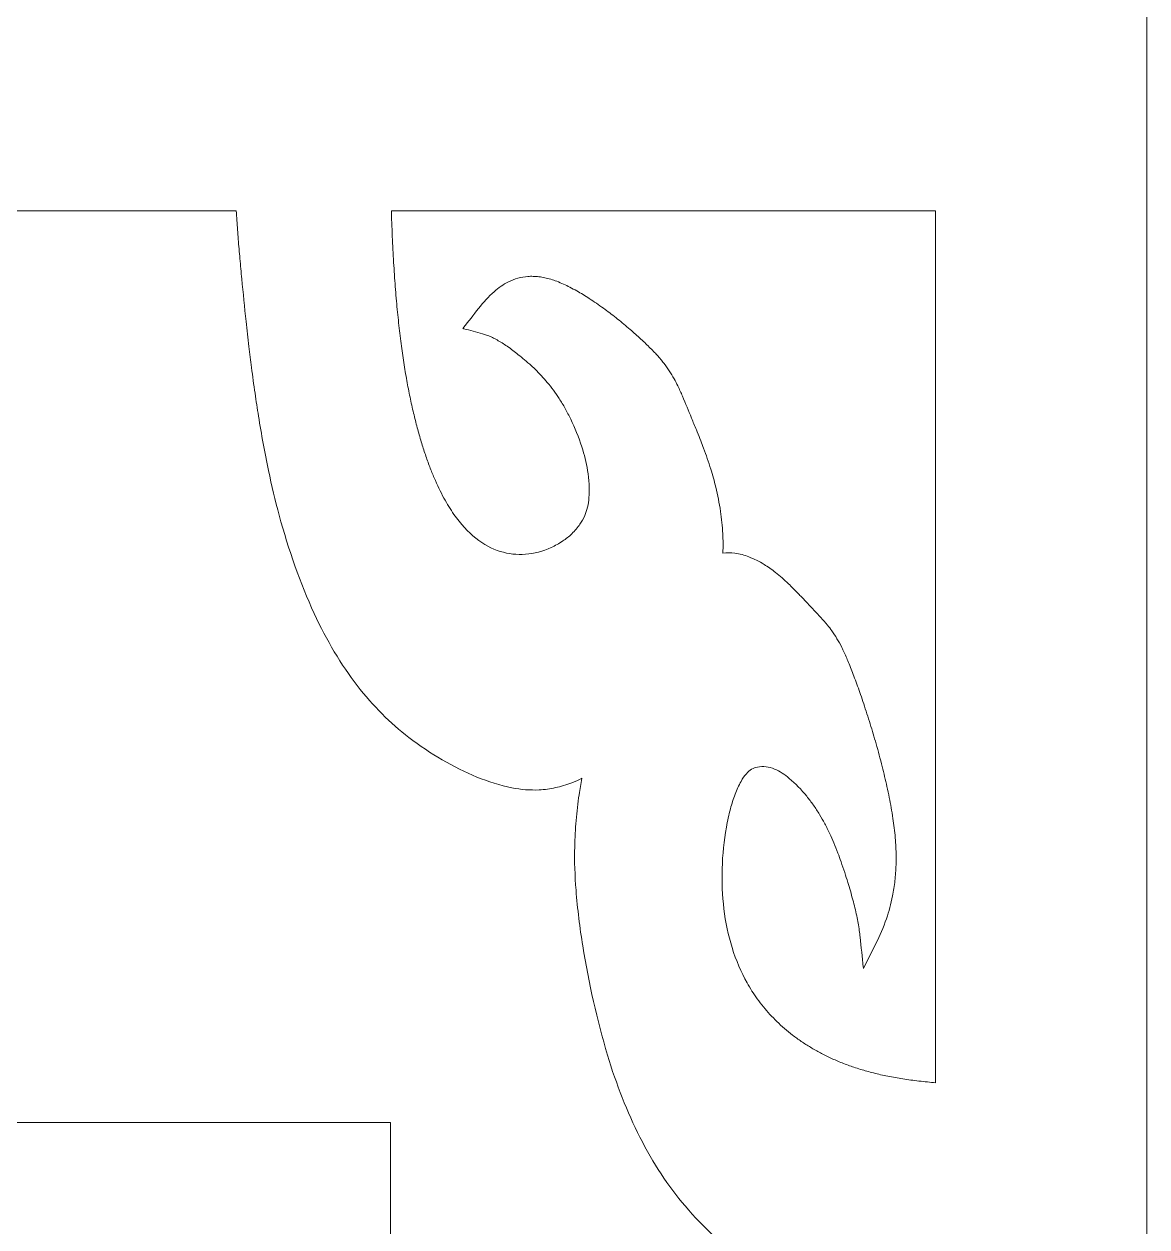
# Model space of a CAD drawing. Header units: centimetres. Extents: x 1.9 to 6.4, y -9.5 to 9.5.
# Drawn here: x 5.252 to 6.385, y -5.861 to -4.648 of the extents above; entities that cross this region are included whole.
import ezdxf

# ---------------------------------------------------------------- set-up
doc = ezdxf.new("R2010")
doc.units = ezdxf.units.CM
doc.header["$MEASUREMENT"] = 0
doc.layers.add('layer 1', color=7, linetype='Continuous')

msp = doc.modelspace()

# ---------------------------------------------------------------- linework, layer by layer
at = {"layer": 'layer 1', "color": 250, "lineweight": 9}
for points, knots in [([(6.38504, 9.5), (6.38504, 3.16667), (6.38504, -3.16666), (6.38504, -9.5), (6.38504, -9.5), (4.87466, -9.5), (3.36432, -9.5), (1.85394, -9.5), (1.85394, -9.5), (1.85394, -3.16666), (1.85394, 3.16667), (1.85394, 9.5), (1.85394, 9.5), (3.36432, 9.5), (4.87466, 9.5), (6.38504, 9.5)], [0, 0, 0, 0, 0.2, 0.2, 0.2, 0.2, 0.4, 0.4, 0.4, 0.4, 0.6, 0.6, 0.6, 0.6, 1, 1, 1, 1]), ([(6.38504, 9.5), (6.38504, 3.16667), (6.38504, -3.16666), (6.38504, -9.5), (6.38504, -9.5), (4.87466, -9.5), (3.36432, -9.5), (1.85394, -9.5), (1.85394, -9.5), (1.85394, -3.16666), (1.85394, 3.16667), (1.85394, 9.5), (1.85394, 9.5), (3.36432, 9.5), (4.87466, 9.5), (6.38504, 9.5)], [0, 0, 0, 0, 0.2, 0.2, 0.2, 0.2, 0.4, 0.4, 0.4, 0.4, 0.6, 0.6, 0.6, 0.6, 1, 1, 1, 1]), ([(6.17182, -5.96518), (6.17026, -5.96488), (6.16877, -5.96458), (6.16721, -5.96434), (6.16721, -5.96434), (6.16325, -5.96365), (6.15927, -5.96289), (6.15535, -5.96208), (6.15535, -5.96208), (6.15133, -5.96124), (6.14726, -5.96043), (6.14319, -5.9595), (6.14319, -5.9595), (6.13893, -5.95856), (6.13465, -5.9576), (6.1304, -5.95658), (6.1304, -5.95658), (6.12147, -5.9542), (6.11252, -5.95192), (6.10356, -5.94954), (6.10356, -5.94954), (6.09829, -5.9481), (6.09293, -5.94654), (6.08766, -5.94497), (6.08766, -5.94497), (6.08322, -5.94365), (6.07879, -5.94218), (6.07436, -5.94073), (6.07436, -5.94073), (6.06894, -5.93896), (6.06352, -5.93712), (6.05816, -5.93514), (6.05816, -5.93514), (6.0533, -5.93336), (6.04845, -5.9315), (6.04366, -5.92946), (6.04366, -5.92946), (6.03216, -5.92479), (6.02069, -5.91938), (6.0094, -5.91337), (6.0094, -5.91337), (5.99984, -5.90831), (5.99038, -5.90251), (5.98106, -5.8962), (5.98106, -5.8962), (5.95914, -5.88116), (5.93835, -5.86222), (5.91912, -5.83963), (5.91912, -5.83963), (5.90208, -5.81972), (5.8868, -5.79654), (5.87357, -5.7702), (5.87357, -5.7702), (5.86066, -5.74473), (5.84973, -5.71697), (5.84083, -5.68744), (5.84083, -5.68744), (5.83032, -5.65211), (5.82196, -5.61533), (5.81588, -5.57741), (5.81588, -5.57741), (5.81289, -5.55897), (5.81061, -5.54021), (5.80908, -5.52126), (5.80908, -5.52126), (5.80794, -5.50665), (5.8074, -5.49194), (5.80773, -5.47724), (5.80773, -5.47724), (5.80794, -5.46831), (5.80839, -5.45962), (5.80917, -5.45081), (5.80917, -5.45081), (5.80989, -5.44212), (5.81091, -5.4334), (5.81217, -5.42492), (5.81217, -5.42492), (5.81304, -5.41932), (5.81402, -5.41382), (5.81504, -5.40835), (5.81504, -5.40835), (5.81166, -5.41), (5.80818, -5.41156), (5.80474, -5.41289), (5.80474, -5.41289), (5.79938, -5.41496), (5.7939, -5.41662), (5.78842, -5.41776), (5.78842, -5.41776), (5.78296, -5.41902), (5.77748, -5.41974), (5.77191, -5.42004), (5.77191, -5.42004), (5.76275, -5.42046), (5.75349, -5.41974), (5.74439, -5.41788), (5.74439, -5.41788), (5.7325, -5.41538), (5.72073, -5.41174), (5.70916, -5.40708), (5.70916, -5.40708), (5.68544, -5.39725), (5.66244, -5.3839), (5.64037, -5.36709), (5.64037, -5.36709), (5.6218, -5.35301), (5.60446, -5.33551), (5.58846, -5.31488), (5.58846, -5.31488), (5.57205, -5.29374), (5.55749, -5.2693), (5.545, -5.24217), (5.545, -5.24217), (5.53087, -5.21129), (5.51906, -5.17815), (5.50963, -5.14311), (5.50963, -5.14311), (5.50565, -5.12829), (5.50208, -5.11319), (5.49888, -5.09786), (5.49888, -5.09786), (5.49513, -5.07981), (5.49178, -5.06159), (5.48878, -5.04316), (5.48878, -5.04316), (5.48756, -5.03549), (5.48639, -5.02782), (5.48528, -5.02003), (5.48528, -5.02003), (5.48402, -5.01146), (5.48285, -5.00283), (5.48178, -4.99414), (5.48178, -4.99414), (5.48085, -4.9871), (5.47995, -4.97995), (5.47908, -4.97291), (5.47908, -4.97291), (5.47815, -4.96452), (5.47716, -4.95613), (5.47623, -4.94762), (5.47623, -4.94762), (5.47474, -4.93334), (5.4733, -4.91905), (5.47186, -4.90474), (5.47186, -4.90474), (5.47123, -4.89791), (5.4706, -4.89106), (5.47, -4.88423), (5.47, -4.88423), (5.46944, -4.8777), (5.46887, -4.87127), (5.46839, -4.86474), (5.46839, -4.86474), (5.46788, -4.85843), (5.46743, -4.85211), (5.46701, -4.84589), (5.46701, -4.84589), (5.46674, -4.84258), (5.46656, -4.83927), (5.46629, -4.83596), (5.46629, -4.83596), (5.28116, -4.83596), (5.09612, -4.83596), (4.91106, -4.83596), (4.91106, -4.83596), (4.91106, -5.14248), (4.91106, -5.44894), (4.91106, -5.75549), (4.91106, -5.75549), (5.14497, -5.75549), (5.37898, -5.75549), (5.6129, -5.75549), (5.6129, -5.75549), (5.61581, -5.75549), (5.61868, -5.75549), (5.62159, -5.75549), (5.62159, -5.75549), (5.62168, -5.75549), (5.62183, -5.75549), (5.62198, -5.75549), (5.62198, -5.75549), (5.62198, -5.7557), (5.62198, -5.75591), (5.62198, -5.75612), (5.62198, -5.75612), (5.62198, -5.76069), (5.62198, -5.76523), (5.62198, -5.7699), (5.62198, -5.7699), (5.62198, -5.78472), (5.62198, -5.79943), (5.62198, -5.81425), (5.62198, -5.81425), (5.62198, -5.87569), (5.62198, -5.937), (5.62198, -5.99844), (5.62198, -5.99844), (5.62198, -6.30965), (5.62198, -6.62098), (5.62198, -6.93228), (5.62198, -6.93228), (5.80525, -6.93228), (5.98849, -6.93228), (6.17182, -6.93228), (6.17182, -6.93228), (6.17182, -6.60988), (6.17182, -6.28749), (6.17182, -5.96518)], [0, 0, 0, 0, 0.0188679, 0.0188679, 0.0188679, 0.0188679, 0.0377358, 0.0377358, 0.0377358, 0.0377358, 0.0566038, 0.0566038, 0.0566038, 0.0566038, 0.0754717, 0.0754717, 0.0754717, 0.0754717, 0.0943396, 0.0943396, 0.0943396, 0.0943396, 0.1132075, 0.1132075, 0.1132075, 0.1132075, 0.1320755, 0.1320755, 0.1320755, 0.1320755, 0.1509434, 0.1509434, 0.1509434, 0.1509434, 0.1698113, 0.1698113, 0.1698113, 0.1698113, 0.1886792, 0.1886792, 0.1886792, 0.1886792, 0.2075472, 0.2075472, 0.2075472, 0.2075472, 0.2264151, 0.2264151, 0.2264151, 0.2264151, 0.245283, 0.245283, 0.245283, 0.245283, 0.2641509, 0.2641509, 0.2641509, 0.2641509, 0.2830189, 0.2830189, 0.2830189, 0.2830189, 0.3018868, 0.3018868, 0.3018868, 0.3018868, 0.3207547, 0.3207547, 0.3207547, 0.3207547, 0.3396226, 0.3396226, 0.3396226, 0.3396226, 0.3584906, 0.3584906, 0.3584906, 0.3584906, 0.3773585, 0.3773585, 0.3773585, 0.3773585, 0.3962264, 0.3962264, 0.3962264, 0.3962264, 0.4150943, 0.4150943, 0.4150943, 0.4150943, 0.4339623, 0.4339623, 0.4339623, 0.4339623, 0.4528302, 0.4528302, 0.4528302, 0.4528302, 0.4716981, 0.4716981, 0.4716981, 0.4716981, 0.490566, 0.490566, 0.490566, 0.490566, 0.509434, 0.509434, 0.509434, 0.509434, 0.5283019, 0.5283019, 0.5283019, 0.5283019, 0.5471698, 0.5471698, 0.5471698, 0.5471698, 0.5660377, 0.5660377, 0.5660377, 0.5660377, 0.5849057, 0.5849057, 0.5849057, 0.5849057, 0.6037736, 0.6037736, 0.6037736, 0.6037736, 0.6226415, 0.6226415, 0.6226415, 0.6226415, 0.6415094, 0.6415094, 0.6415094, 0.6415094, 0.6603774, 0.6603774, 0.6603774, 0.6603774, 0.6792453, 0.6792453, 0.6792453, 0.6792453, 0.6981132, 0.6981132, 0.6981132, 0.6981132, 0.7169811, 0.7169811, 0.7169811, 0.7169811, 0.7358491, 0.7358491, 0.7358491, 0.7358491, 0.754717, 0.754717, 0.754717, 0.754717, 0.7735849, 0.7735849, 0.7735849, 0.7735849, 0.7924528, 0.7924528, 0.7924528, 0.7924528, 0.8113208, 0.8113208, 0.8113208, 0.8113208, 0.8301887, 0.8301887, 0.8301887, 0.8301887, 0.8490566, 0.8490566, 0.8490566, 0.8490566, 0.8679245, 0.8679245, 0.8679245, 0.8679245, 0.8867925, 0.8867925, 0.8867925, 0.8867925, 0.9056604, 0.9056604, 0.9056604, 0.9056604, 0.9245283, 0.9245283, 0.9245283, 0.9245283, 0.9433962, 0.9433962, 0.9433962, 0.9433962, 0.9622642, 0.9622642, 0.9622642, 0.9622642, 1, 1, 1, 1]), ([(6.17182, -5.96518), (6.17026, -5.96488), (6.16877, -5.96458), (6.16721, -5.96434), (6.16721, -5.96434), (6.16325, -5.96365), (6.15927, -5.96289), (6.15535, -5.96208), (6.15535, -5.96208), (6.15133, -5.96124), (6.14726, -5.96043), (6.14319, -5.9595), (6.14319, -5.9595), (6.13893, -5.95856), (6.13465, -5.9576), (6.1304, -5.95658), (6.1304, -5.95658), (6.12147, -5.9542), (6.11252, -5.95192), (6.10356, -5.94954), (6.10356, -5.94954), (6.09829, -5.9481), (6.09293, -5.94654), (6.08766, -5.94497), (6.08766, -5.94497), (6.08322, -5.94365), (6.07879, -5.94218), (6.07436, -5.94073), (6.07436, -5.94073), (6.06894, -5.93896), (6.06352, -5.93712), (6.05816, -5.93514), (6.05816, -5.93514), (6.0533, -5.93336), (6.04845, -5.9315), (6.04366, -5.92946), (6.04366, -5.92946), (6.03216, -5.92479), (6.02069, -5.91938), (6.0094, -5.91337), (6.0094, -5.91337), (5.99984, -5.90831), (5.99038, -5.90251), (5.98106, -5.8962), (5.98106, -5.8962), (5.95914, -5.88116), (5.93835, -5.86222), (5.91912, -5.83963), (5.91912, -5.83963), (5.90208, -5.81972), (5.8868, -5.79654), (5.87357, -5.7702), (5.87357, -5.7702), (5.86066, -5.74473), (5.84973, -5.71697), (5.84083, -5.68744), (5.84083, -5.68744), (5.83032, -5.65211), (5.82196, -5.61533), (5.81588, -5.57741), (5.81588, -5.57741), (5.81289, -5.55897), (5.81061, -5.54021), (5.80908, -5.52126), (5.80908, -5.52126), (5.80794, -5.50665), (5.8074, -5.49194), (5.80773, -5.47724), (5.80773, -5.47724), (5.80794, -5.46831), (5.80839, -5.45962), (5.80917, -5.45081), (5.80917, -5.45081), (5.80989, -5.44212), (5.81091, -5.4334), (5.81217, -5.42492), (5.81217, -5.42492), (5.81304, -5.41932), (5.81402, -5.41382), (5.81504, -5.40835), (5.81504, -5.40835), (5.81166, -5.41), (5.80818, -5.41156), (5.80474, -5.41289), (5.80474, -5.41289), (5.79938, -5.41496), (5.7939, -5.41662), (5.78842, -5.41776), (5.78842, -5.41776), (5.78296, -5.41902), (5.77748, -5.41974), (5.77191, -5.42004), (5.77191, -5.42004), (5.76275, -5.42046), (5.75349, -5.41974), (5.74439, -5.41788), (5.74439, -5.41788), (5.7325, -5.41538), (5.72073, -5.41174), (5.70916, -5.40708), (5.70916, -5.40708), (5.68544, -5.39725), (5.66244, -5.3839), (5.64037, -5.36709), (5.64037, -5.36709), (5.6218, -5.35301), (5.60446, -5.33551), (5.58846, -5.31488), (5.58846, -5.31488), (5.57205, -5.29374), (5.55749, -5.2693), (5.545, -5.24217), (5.545, -5.24217), (5.53087, -5.21129), (5.51906, -5.17815), (5.50963, -5.14311), (5.50963, -5.14311), (5.50565, -5.12829), (5.50208, -5.11319), (5.49888, -5.09786), (5.49888, -5.09786), (5.49513, -5.07981), (5.49178, -5.06159), (5.48878, -5.04316), (5.48878, -5.04316), (5.48756, -5.03549), (5.48639, -5.02782), (5.48528, -5.02003), (5.48528, -5.02003), (5.48402, -5.01146), (5.48285, -5.00283), (5.48178, -4.99414), (5.48178, -4.99414), (5.48085, -4.9871), (5.47995, -4.97995), (5.47908, -4.97291), (5.47908, -4.97291), (5.47815, -4.96452), (5.47716, -4.95613), (5.47623, -4.94762), (5.47623, -4.94762), (5.47474, -4.93334), (5.4733, -4.91905), (5.47186, -4.90474), (5.47186, -4.90474), (5.47123, -4.89791), (5.4706, -4.89106), (5.47, -4.88423), (5.47, -4.88423), (5.46944, -4.8777), (5.46887, -4.87127), (5.46839, -4.86474), (5.46839, -4.86474), (5.46788, -4.85843), (5.46743, -4.85211), (5.46701, -4.84589), (5.46701, -4.84589), (5.46674, -4.84258), (5.46656, -4.83927), (5.46629, -4.83596), (5.46629, -4.83596), (5.28116, -4.83596), (5.09612, -4.83596), (4.91106, -4.83596), (4.91106, -4.83596), (4.91106, -5.14248), (4.91106, -5.44894), (4.91106, -5.75549), (4.91106, -5.75549), (5.14497, -5.75549), (5.37898, -5.75549), (5.6129, -5.75549), (5.6129, -5.75549), (5.61581, -5.75549), (5.61868, -5.75549), (5.62159, -5.75549), (5.62159, -5.75549), (5.62168, -5.75549), (5.62183, -5.75549), (5.62198, -5.75549), (5.62198, -5.75549), (5.62198, -5.7557), (5.62198, -5.75591), (5.62198, -5.75612), (5.62198, -5.75612), (5.62198, -5.76069), (5.62198, -5.76523), (5.62198, -5.7699), (5.62198, -5.7699), (5.62198, -5.78472), (5.62198, -5.79943), (5.62198, -5.81425), (5.62198, -5.81425), (5.62198, -5.87569), (5.62198, -5.937), (5.62198, -5.99844), (5.62198, -5.99844), (5.62198, -6.30965), (5.62198, -6.62098), (5.62198, -6.93228), (5.62198, -6.93228), (5.80525, -6.93228), (5.98849, -6.93228), (6.17182, -6.93228), (6.17182, -6.93228), (6.17182, -6.60988), (6.17182, -6.28749), (6.17182, -5.96518)], [0, 0, 0, 0, 0.0188679, 0.0188679, 0.0188679, 0.0188679, 0.0377358, 0.0377358, 0.0377358, 0.0377358, 0.0566038, 0.0566038, 0.0566038, 0.0566038, 0.0754717, 0.0754717, 0.0754717, 0.0754717, 0.0943396, 0.0943396, 0.0943396, 0.0943396, 0.1132075, 0.1132075, 0.1132075, 0.1132075, 0.1320755, 0.1320755, 0.1320755, 0.1320755, 0.1509434, 0.1509434, 0.1509434, 0.1509434, 0.1698113, 0.1698113, 0.1698113, 0.1698113, 0.1886792, 0.1886792, 0.1886792, 0.1886792, 0.2075472, 0.2075472, 0.2075472, 0.2075472, 0.2264151, 0.2264151, 0.2264151, 0.2264151, 0.245283, 0.245283, 0.245283, 0.245283, 0.2641509, 0.2641509, 0.2641509, 0.2641509, 0.2830189, 0.2830189, 0.2830189, 0.2830189, 0.3018868, 0.3018868, 0.3018868, 0.3018868, 0.3207547, 0.3207547, 0.3207547, 0.3207547, 0.3396226, 0.3396226, 0.3396226, 0.3396226, 0.3584906, 0.3584906, 0.3584906, 0.3584906, 0.3773585, 0.3773585, 0.3773585, 0.3773585, 0.3962264, 0.3962264, 0.3962264, 0.3962264, 0.4150943, 0.4150943, 0.4150943, 0.4150943, 0.4339623, 0.4339623, 0.4339623, 0.4339623, 0.4528302, 0.4528302, 0.4528302, 0.4528302, 0.4716981, 0.4716981, 0.4716981, 0.4716981, 0.490566, 0.490566, 0.490566, 0.490566, 0.509434, 0.509434, 0.509434, 0.509434, 0.5283019, 0.5283019, 0.5283019, 0.5283019, 0.5471698, 0.5471698, 0.5471698, 0.5471698, 0.5660377, 0.5660377, 0.5660377, 0.5660377, 0.5849057, 0.5849057, 0.5849057, 0.5849057, 0.6037736, 0.6037736, 0.6037736, 0.6037736, 0.6226415, 0.6226415, 0.6226415, 0.6226415, 0.6415094, 0.6415094, 0.6415094, 0.6415094, 0.6603774, 0.6603774, 0.6603774, 0.6603774, 0.6792453, 0.6792453, 0.6792453, 0.6792453, 0.6981132, 0.6981132, 0.6981132, 0.6981132, 0.7169811, 0.7169811, 0.7169811, 0.7169811, 0.7358491, 0.7358491, 0.7358491, 0.7358491, 0.754717, 0.754717, 0.754717, 0.754717, 0.7735849, 0.7735849, 0.7735849, 0.7735849, 0.7924528, 0.7924528, 0.7924528, 0.7924528, 0.8113208, 0.8113208, 0.8113208, 0.8113208, 0.8301887, 0.8301887, 0.8301887, 0.8301887, 0.8490566, 0.8490566, 0.8490566, 0.8490566, 0.8679245, 0.8679245, 0.8679245, 0.8679245, 0.8867925, 0.8867925, 0.8867925, 0.8867925, 0.9056604, 0.9056604, 0.9056604, 0.9056604, 0.9245283, 0.9245283, 0.9245283, 0.9245283, 0.9433962, 0.9433962, 0.9433962, 0.9433962, 0.9622642, 0.9622642, 0.9622642, 0.9622642, 1, 1, 1, 1]), ([(5.62282, -4.83596), (5.62282, -4.83657), (5.62282, -4.8372), (5.62288, -4.83771), (5.62288, -4.83771), (5.62302, -4.84237), (5.62311, -4.84694), (5.62332, -4.8516), (5.62332, -4.8516), (5.62353, -4.85614), (5.62368, -4.86071), (5.62389, -4.86528), (5.62389, -4.86528), (5.6241, -4.86961), (5.62431, -4.87397), (5.62458, -4.87834), (5.62458, -4.87834), (5.62476, -4.88267), (5.625, -4.88694), (5.6253, -4.89127), (5.6253, -4.89127), (5.62551, -4.89533), (5.62581, -4.89936), (5.62611, -4.90351), (5.62611, -4.90351), (5.62638, -4.90753), (5.62665, -4.91147), (5.62695, -4.9155), (5.62695, -4.9155), (5.62725, -4.91935), (5.62761, -4.92317), (5.62797, -4.92702), (5.62797, -4.92702), (5.6283, -4.93075), (5.62866, -4.93457), (5.62902, -4.9383), (5.62902, -4.9383), (5.62937, -4.94194), (5.62973, -4.94545), (5.63015, -4.94909), (5.63015, -4.94909), (5.63087, -4.95613), (5.63168, -4.96308), (5.63261, -4.97002), (5.63261, -4.97002), (5.63345, -4.97643), (5.63438, -4.98274), (5.63536, -4.98906), (5.63536, -4.98906), (5.63632, -4.99519), (5.63731, -5.0013), (5.63839, -5.00731), (5.63839, -5.00731), (5.63944, -5.01291), (5.64046, -5.01859), (5.64165, -5.02409), (5.64165, -5.02409), (5.64273, -5.02947), (5.64396, -5.03477), (5.64522, -5.04003), (5.64522, -5.04003), (5.64633, -5.04502), (5.64764, -5.04998), (5.64893, -5.05486), (5.64893, -5.05486), (5.65022, -5.05964), (5.65151, -5.06439), (5.65295, -5.06905), (5.65295, -5.06905), (5.65429, -5.07341), (5.65564, -5.07765), (5.65708, -5.08189), (5.65708, -5.08189), (5.65852, -5.08613), (5.65995, -5.09019), (5.66151, -5.09431), (5.66151, -5.09431), (5.66295, -5.09807), (5.66451, -5.10177), (5.66603, -5.10541), (5.66603, -5.10541), (5.66906, -5.11256), (5.67235, -5.11939), (5.67586, -5.12582), (5.67586, -5.12582), (5.67906, -5.13163), (5.68236, -5.13713), (5.68595, -5.14218), (5.68595, -5.14218), (5.69266, -5.15184), (5.70009, -5.15989), (5.70815, -5.16633), (5.70815, -5.16633), (5.71587, -5.17255), (5.72411, -5.17701), (5.73262, -5.17959), (5.73262, -5.17959), (5.741, -5.18209), (5.74954, -5.18302), (5.75807, -5.18239), (5.75807, -5.18239), (5.76685, -5.18167), (5.77563, -5.17938), (5.7841, -5.17556), (5.7841, -5.17556), (5.78803, -5.17379), (5.79192, -5.17159), (5.79575, -5.16901), (5.79575, -5.16901), (5.79896, -5.16696), (5.80201, -5.16447), (5.80495, -5.16167), (5.80495, -5.16167), (5.80782, -5.15878), (5.81061, -5.15556), (5.8131, -5.15193), (5.8131, -5.15193), (5.81495, -5.14946), (5.81651, -5.14654), (5.81795, -5.14342), (5.81795, -5.14342), (5.82019, -5.13803), (5.82166, -5.13205), (5.82217, -5.12561), (5.82217, -5.12561), (5.8228, -5.11629), (5.82238, -5.10697), (5.82082, -5.09795), (5.82082, -5.09795), (5.81947, -5.08977), (5.81753, -5.0818), (5.81501, -5.07422), (5.81501, -5.07422), (5.81175, -5.06427), (5.80797, -5.05486), (5.80369, -5.04604), (5.80369, -5.04604), (5.80195, -5.04244), (5.8001, -5.0388), (5.79812, -5.03537), (5.79812, -5.03537), (5.79626, -5.03197), (5.79426, -5.02863), (5.79213, -5.02545), (5.79213, -5.02545), (5.79027, -5.02253), (5.78839, -5.01973), (5.78641, -5.01706), (5.78641, -5.01706), (5.78434, -5.01423), (5.78225, -5.01155), (5.78006, -5.00906), (5.78006, -5.00906), (5.77823, -5.00677), (5.77626, -5.00461), (5.77431, -5.00244), (5.77431, -5.00244), (5.77212, -5.00015), (5.76997, -4.99799), (5.76775, -4.99579), (5.76775, -4.99579), (5.76595, -4.99405), (5.76418, -4.9924), (5.76233, -4.99074), (5.76233, -4.99074), (5.76005, -4.98876), (5.75778, -4.9868), (5.7555, -4.98494), (5.7555, -4.98494), (5.75346, -4.98316), (5.7514, -4.98151), (5.74933, -4.97995), (5.74933, -4.97995), (5.74756, -4.9785), (5.74576, -4.97715), (5.74394, -4.9758), (5.74394, -4.9758), (5.74205, -4.97435), (5.74013, -4.973), (5.73828, -4.97177), (5.73828, -4.97177), (5.73663, -4.97062), (5.73498, -4.9696), (5.73328, -4.96855), (5.73328, -4.96855), (5.73157, -4.96753), (5.72983, -4.9665), (5.72812, -4.96554), (5.72812, -4.96554), (5.72663, -4.96473), (5.72507, -4.96401), (5.72357, -4.96329), (5.72357, -4.96329), (5.72207, -4.96254), (5.72055, -4.96193), (5.71893, -4.9613), (5.71893, -4.9613), (5.71755, -4.96088), (5.7162, -4.96046), (5.71486, -4.96007), (5.71486, -4.96007), (5.70851, -4.95842), (5.70216, -4.95664), (5.69587, -4.95499), (5.69587, -4.95499), (5.69557, -4.9549), (5.69527, -4.9549), (5.69494, -4.95478), (5.69494, -4.95478), (5.69521, -4.95448), (5.69548, -4.95415), (5.69566, -4.95384), (5.69566, -4.95384), (5.70066, -4.94744), (5.70566, -4.941), (5.71072, -4.93457), (5.71072, -4.93457), (5.71563, -4.92825), (5.72085, -4.92257), (5.72642, -4.9177), (5.72642, -4.9177), (5.73097, -4.91355), (5.73579, -4.91024), (5.74082, -4.90775), (5.74082, -4.90775), (5.74394, -4.90618), (5.74714, -4.90495), (5.75041, -4.90402), (5.75041, -4.90402), (5.75376, -4.90308), (5.75715, -4.90245), (5.76056, -4.90224), (5.76056, -4.90224), (5.76233, -4.90215), (5.76418, -4.90203), (5.76595, -4.90215), (5.76595, -4.90215), (5.7679, -4.90215), (5.76976, -4.90224), (5.7717, -4.90257), (5.7717, -4.90257), (5.77368, -4.90278), (5.7756, -4.90308), (5.77748, -4.90351), (5.77748, -4.90351), (5.77961, -4.9039), (5.78168, -4.90444), (5.78368, -4.90507), (5.78368, -4.90507), (5.78575, -4.90567), (5.7877, -4.90639), (5.78973, -4.90711), (5.78973, -4.90711), (5.79204, -4.90805), (5.79432, -4.90898), (5.79653, -4.91003), (5.79653, -4.91003), (5.79863, -4.91096), (5.80076, -4.91199), (5.80288, -4.91304), (5.80288, -4.91304), (5.80519, -4.91427), (5.80752, -4.9155), (5.80989, -4.91686), (5.80989, -4.91686), (5.81411, -4.91923), (5.81831, -4.92173), (5.82247, -4.92453), (5.82247, -4.92453), (5.82732, -4.92762), (5.83208, -4.93096), (5.83682, -4.93436), (5.83682, -4.93436), (5.84104, -4.93749), (5.84517, -4.94058), (5.84943, -4.94389), (5.84943, -4.94389), (5.85365, -4.94732), (5.85787, -4.95075), (5.8621, -4.95436), (5.8621, -4.95436), (5.86407, -4.95601), (5.86593, -4.95766), (5.86782, -4.95935), (5.86782, -4.95935), (5.86964, -4.96088), (5.87144, -4.96254), (5.87324, -4.96422), (5.87324, -4.96422), (5.87494, -4.96575), (5.87665, -4.96732), (5.87836, -4.96897), (5.87836, -4.96897), (5.87986, -4.97041), (5.88138, -4.97186), (5.88288, -4.97342), (5.88288, -4.97342), (5.88438, -4.97489), (5.88585, -4.97634), (5.88728, -4.97787), (5.88728, -4.97787), (5.88851, -4.97913), (5.88974, -4.98037), (5.89091, -4.98172), (5.89091, -4.98172), (5.89214, -4.98307), (5.89336, -4.9844), (5.8945, -4.98587), (5.8945, -4.98587), (5.89552, -4.98698), (5.89657, -4.98825), (5.89759, -4.9896), (5.89759, -4.9896), (5.89956, -4.99207), (5.90142, -4.99465), (5.90322, -4.99736), (5.90322, -4.99736), (5.90493, -4.99994), (5.90657, -5.00265), (5.90807, -5.00545), (5.90807, -5.00545), (5.90936, -5.00782), (5.91059, -5.0102), (5.91184, -5.01269), (5.91184, -5.01269), (5.9134, -5.01609), (5.91499, -5.01952), (5.91649, -5.02307), (5.91649, -5.02307), (5.91954, -5.03041), (5.92257, -5.03774), (5.92562, -5.04502), (5.92562, -5.04502), (5.92721, -5.04905), (5.92886, -5.05299), (5.9305, -5.05693), (5.9305, -5.05693), (5.93083, -5.05765), (5.93113, -5.05828), (5.9314, -5.059), (5.9314, -5.059), (5.93257, -5.06201), (5.93383, -5.06502), (5.93497, -5.06803), (5.93497, -5.06803), (5.93598, -5.07049), (5.93691, -5.07299), (5.93784, -5.07548), (5.93784, -5.07548), (5.94042, -5.08231), (5.94278, -5.08935), (5.945, -5.0965), (5.945, -5.0965), (5.94689, -5.1024), (5.94856, -5.10853), (5.95012, -5.11485), (5.95012, -5.11485), (5.95198, -5.12273), (5.95363, -5.13091), (5.95485, -5.13918), (5.95485, -5.13918), (5.95599, -5.14654), (5.95671, -5.15409), (5.95713, -5.16176), (5.95713, -5.16176), (5.95746, -5.16819), (5.95749, -5.17472), (5.95725, -5.18116), (5.95725, -5.18116), (5.96132, -5.18082), (5.9654, -5.18082), (5.96941, -5.18146), (5.96941, -5.18146), (5.9742, -5.18209), (5.9789, -5.1832), (5.98355, -5.18509), (5.98355, -5.18509), (5.98876, -5.18705), (5.99388, -5.18955), (5.99882, -5.19264), (5.99882, -5.19264), (6.00275, -5.19514), (6.00655, -5.19782), (6.01029, -5.20073), (6.01029, -5.20073), (6.01476, -5.20434), (6.01916, -5.20807), (6.02344, -5.21222), (6.02344, -5.21222), (6.02503, -5.21366), (6.02659, -5.21523), (6.02811, -5.21679), (6.02811, -5.21679), (6.03, -5.21865), (6.03186, -5.22052), (6.03369, -5.22247), (6.03369, -5.22247), (6.03416, -5.22289), (6.03452, -5.22341), (6.03503, -5.22383), (6.03503, -5.22383), (6.03752, -5.2265), (6.04001, -5.22912), (6.04246, -5.2318), (6.04246, -5.2318), (6.04701, -5.23658), (6.0516, -5.24142), (6.05615, -5.2462), (6.05615, -5.2462), (6.05837, -5.2487), (6.06058, -5.25116), (6.06274, -5.25378), (6.06274, -5.25378), (6.06436, -5.25573), (6.06579, -5.25772), (6.06729, -5.25976), (6.06729, -5.25976), (6.06903, -5.26217), (6.07074, -5.26475), (6.07235, -5.26755), (6.07235, -5.26755), (6.07406, -5.27035), (6.07571, -5.27335), (6.07723, -5.27645), (6.07723, -5.27645), (6.07801, -5.27811), (6.07879, -5.27976), (6.07957, -5.28141), (6.07957, -5.28141), (6.08044, -5.28331), (6.08128, -5.28526), (6.08215, -5.28713), (6.08215, -5.28713), (6.08293, -5.28908), (6.08373, -5.29095), (6.08457, -5.29293), (6.08457, -5.29293), (6.0855, -5.29531), (6.08643, -5.29759), (6.08736, -5.29997), (6.08736, -5.29997), (6.08829, -5.30234), (6.08921, -5.30472), (6.09014, -5.30722), (6.09014, -5.30722), (6.09113, -5.30992), (6.09209, -5.3126), (6.09314, -5.31539), (6.09314, -5.31539), (6.09416, -5.31831), (6.09521, -5.32111), (6.09613, -5.324), (6.09613, -5.324), (6.09721, -5.327), (6.09823, -5.33013), (6.09928, -5.33314), (6.09928, -5.33314), (6.10149, -5.33987), (6.10371, -5.3467), (6.10584, -5.35353), (6.10584, -5.35353), (6.1079, -5.36017), (6.10985, -5.36679), (6.1118, -5.37352), (6.1118, -5.37352), (6.11392, -5.3811), (6.11605, -5.38874), (6.118, -5.39653), (6.118, -5.39653), (6.11965, -5.40317), (6.12129, -5.40988), (6.12276, -5.41662), (6.12276, -5.41662), (6.12357, -5.42034), (6.12441, -5.42407), (6.12513, -5.4278), (6.12513, -5.4278), (6.12579, -5.43111), (6.12647, -5.43454), (6.12698, -5.43797), (6.12698, -5.43797), (6.1277, -5.44148), (6.12827, -5.44512), (6.12884, -5.44885), (6.12884, -5.44885), (6.12929, -5.45195), (6.12971, -5.45517), (6.13007, -5.45838), (6.13007, -5.45838), (6.13049, -5.46169), (6.13079, -5.465), (6.13112, -5.46831), (6.13112, -5.46831), (6.13136, -5.47144), (6.13157, -5.47453), (6.13172, -5.47763), (6.13172, -5.47763), (6.13187, -5.48064), (6.13193, -5.48364), (6.13199, -5.48674), (6.13199, -5.48674), (6.13205, -5.48966), (6.13199, -5.49255), (6.13193, -5.49546), (6.13193, -5.49546), (6.13172, -5.50085), (6.13136, -5.50623), (6.13079, -5.51161), (6.13079, -5.51161), (6.13022, -5.51681), (6.12947, -5.52187), (6.12842, -5.52695), (6.12842, -5.52695), (6.12686, -5.53495), (6.1248, -5.54258), (6.12222, -5.54995), (6.12222, -5.54995), (6.11914, -5.55876), (6.11563, -5.56715), (6.11165, -5.57503), (6.11165, -5.57503), (6.10763, -5.583), (6.10362, -5.59109), (6.09958, -5.59906), (6.09958, -5.59906), (6.09943, -5.59948), (6.09922, -5.59978), (6.09901, -5.6002), (6.09901, -5.6002), (6.09895, -5.59969), (6.09892, -5.59927), (6.09892, -5.59876), (6.09892, -5.59876), (6.09778, -5.58859), (6.09673, -5.57855), (6.09571, -5.56839), (6.09571, -5.56839), (6.0955, -5.56622), (6.09521, -5.56406), (6.09488, -5.56186), (6.09488, -5.56186), (6.09452, -5.55939), (6.09413, -5.5569), (6.09365, -5.5544), (6.09365, -5.5544), (6.09323, -5.55203), (6.09278, -5.54965), (6.09224, -5.54716), (6.09224, -5.54716), (6.0917, -5.54448), (6.09107, -5.54165), (6.09041, -5.53898), (6.09041, -5.53898), (6.08972, -5.53627), (6.0891, -5.53359), (6.08838, -5.53101), (6.08838, -5.53101), (6.08757, -5.528), (6.08673, -5.52487), (6.08586, -5.52199), (6.08586, -5.52199), (6.08502, -5.51907), (6.08415, -5.51618), (6.08328, -5.51327), (6.08328, -5.51327), (6.08224, -5.50996), (6.08122, -5.50674), (6.08014, -5.50343), (6.08014, -5.50343), (6.07894, -5.49982), (6.07774, -5.49618), (6.07646, -5.49255), (6.07646, -5.49255), (6.0755, -5.48966), (6.07442, -5.48674), (6.07331, -5.48386), (6.07331, -5.48386), (6.07196, -5.48034), (6.07059, -5.47682), (6.06915, -5.47339), (6.06915, -5.47339), (6.06786, -5.47029), (6.06645, -5.4672), (6.06507, -5.46419), (6.06507, -5.46419), (6.06343, -5.46076), (6.06178, -5.45733), (6.06001, -5.45411), (6.06001, -5.45411), (6.05831, -5.45093), (6.0566, -5.4478), (6.05474, -5.44491), (6.05474, -5.44491), (6.05279, -5.4416), (6.05073, -5.43839), (6.04857, -5.43538), (6.04857, -5.43538), (6.04638, -5.43228), (6.04414, -5.42928), (6.04186, -5.42648), (6.04186, -5.42648), (6.03632, -5.41962), (6.03045, -5.41361), (6.02425, -5.40844), (6.02425, -5.40844), (6.01952, -5.4045), (6.01452, -5.40128), (6.00937, -5.39911), (6.00937, -5.39911), (6.00367, -5.39662), (5.99789, -5.3959), (5.99205, -5.39704), (5.99205, -5.39704), (5.98804, -5.39776), (5.98427, -5.40005), (5.98091, -5.40377), (5.98091, -5.40377), (5.97896, -5.40594), (5.97717, -5.40853), (5.97555, -5.41144), (5.97555, -5.41144), (5.97327, -5.41547), (5.97127, -5.41983), (5.96953, -5.42449), (5.96953, -5.42449), (5.96776, -5.42916), (5.96621, -5.43415), (5.96489, -5.43911), (5.96489, -5.43911), (5.96321, -5.44521), (5.96186, -5.45144), (5.96075, -5.45775), (5.96075, -5.45775), (5.95836, -5.47132), (5.95692, -5.4853), (5.95653, -5.4994), (5.95653, -5.4994), (5.95611, -5.51296), (5.95671, -5.52665), (5.95827, -5.54), (5.95827, -5.54), (5.95992, -5.55359), (5.96267, -5.56673), (5.96653, -5.57906), (5.96653, -5.57906), (5.97055, -5.59202), (5.97561, -5.60384), (5.98166, -5.61461), (5.98166, -5.61461), (5.98484, -5.62029), (5.98828, -5.62558), (5.9919, -5.63066), (5.9919, -5.63066), (5.99598, -5.63626), (6.00026, -5.64152), (6.00469, -5.64639), (6.00469, -5.64639), (6.00697, -5.64889), (6.00931, -5.65126), (6.01167, -5.65355), (6.01167, -5.65355), (6.01419, -5.65604), (6.01679, -5.65842), (6.0194, -5.66059), (6.0194, -5.66059), (6.02203, -5.66299), (6.02473, -5.66516), (6.02746, -5.66723), (6.02746, -5.66723), (6.03039, -5.66952), (6.03339, -5.67159), (6.03632, -5.67367), (6.03632, -5.67367), (6.03938, -5.67583), (6.04252, -5.67779), (6.04567, -5.67965), (6.04567, -5.67965), (6.04896, -5.68164), (6.05229, -5.6835), (6.05558, -5.68536), (6.05558, -5.68536), (6.05908, -5.68711), (6.06259, -5.68888), (6.06609, -5.69054), (6.06609, -5.69054), (6.06993, -5.69219), (6.07373, -5.69384), (6.07756, -5.69541), (6.07756, -5.69541), (6.08149, -5.69697), (6.0855, -5.69842), (6.08948, -5.69977), (6.08948, -5.69977), (6.09386, -5.70121), (6.0982, -5.70257), (6.10257, -5.70371), (6.10257, -5.70371), (6.10479, -5.70431), (6.10707, -5.70494), (6.10934, -5.70554), (6.10934, -5.70554), (6.11165, -5.70608), (6.11404, -5.70672), (6.11635, -5.70723), (6.11635, -5.70723), (6.11878, -5.70774), (6.1212, -5.70825), (6.12357, -5.70876), (6.12357, -5.70876), (6.12605, -5.7093), (6.12863, -5.70969), (6.13112, -5.71023), (6.13112, -5.71023), (6.13369, -5.71062), (6.13627, -5.71105), (6.13878, -5.71147), (6.13878, -5.71147), (6.14148, -5.71189), (6.14415, -5.71231), (6.14684, -5.71261), (6.14684, -5.71261), (6.14957, -5.71303), (6.15226, -5.71333), (6.15505, -5.71363), (6.15505, -5.71363), (6.15783, -5.71405), (6.16071, -5.71426), (6.16361, -5.71456), (6.16361, -5.71456), (6.16634, -5.71489), (6.16906, -5.71511), (6.17182, -5.71529), (6.17182, -5.71529), (6.17182, -5.42221), (6.17182, -5.12913), (6.17182, -4.83596), (6.17182, -4.83596), (5.98882, -4.83596), (5.80582, -4.83596), (5.62282, -4.83596)], [0, 0, 0, 0, 0.0053763, 0.0053763, 0.0053763, 0.0053763, 0.0107527, 0.0107527, 0.0107527, 0.0107527, 0.016129, 0.016129, 0.016129, 0.016129, 0.0215054, 0.0215054, 0.0215054, 0.0215054, 0.0268817, 0.0268817, 0.0268817, 0.0268817, 0.0322581, 0.0322581, 0.0322581, 0.0322581, 0.0376344, 0.0376344, 0.0376344, 0.0376344, 0.0430108, 0.0430108, 0.0430108, 0.0430108, 0.0483871, 0.0483871, 0.0483871, 0.0483871, 0.0537634, 0.0537634, 0.0537634, 0.0537634, 0.0591398, 0.0591398, 0.0591398, 0.0591398, 0.0645161, 0.0645161, 0.0645161, 0.0645161, 0.0698925, 0.0698925, 0.0698925, 0.0698925, 0.0752688, 0.0752688, 0.0752688, 0.0752688, 0.0806452, 0.0806452, 0.0806452, 0.0806452, 0.0860215, 0.0860215, 0.0860215, 0.0860215, 0.0913978, 0.0913978, 0.0913978, 0.0913978, 0.0967742, 0.0967742, 0.0967742, 0.0967742, 0.1021505, 0.1021505, 0.1021505, 0.1021505, 0.1075269, 0.1075269, 0.1075269, 0.1075269, 0.1129032, 0.1129032, 0.1129032, 0.1129032, 0.1182796, 0.1182796, 0.1182796, 0.1182796, 0.1236559, 0.1236559, 0.1236559, 0.1236559, 0.1290323, 0.1290323, 0.1290323, 0.1290323, 0.1344086, 0.1344086, 0.1344086, 0.1344086, 0.1397849, 0.1397849, 0.1397849, 0.1397849, 0.1451613, 0.1451613, 0.1451613, 0.1451613, 0.1505376, 0.1505376, 0.1505376, 0.1505376, 0.155914, 0.155914, 0.155914, 0.155914, 0.1612903, 0.1612903, 0.1612903, 0.1612903, 0.1666667, 0.1666667, 0.1666667, 0.1666667, 0.172043, 0.172043, 0.172043, 0.172043, 0.1774194, 0.1774194, 0.1774194, 0.1774194, 0.1827957, 0.1827957, 0.1827957, 0.1827957, 0.188172, 0.188172, 0.188172, 0.188172, 0.1935484, 0.1935484, 0.1935484, 0.1935484, 0.1989247, 0.1989247, 0.1989247, 0.1989247, 0.2043011, 0.2043011, 0.2043011, 0.2043011, 0.2096774, 0.2096774, 0.2096774, 0.2096774, 0.2150538, 0.2150538, 0.2150538, 0.2150538, 0.2204301, 0.2204301, 0.2204301, 0.2204301, 0.2258065, 0.2258065, 0.2258065, 0.2258065, 0.2311828, 0.2311828, 0.2311828, 0.2311828, 0.2365591, 0.2365591, 0.2365591, 0.2365591, 0.2419355, 0.2419355, 0.2419355, 0.2419355, 0.2473118, 0.2473118, 0.2473118, 0.2473118, 0.2526882, 0.2526882, 0.2526882, 0.2526882, 0.2580645, 0.2580645, 0.2580645, 0.2580645, 0.2634409, 0.2634409, 0.2634409, 0.2634409, 0.2688172, 0.2688172, 0.2688172, 0.2688172, 0.2741935, 0.2741935, 0.2741935, 0.2741935, 0.2795699, 0.2795699, 0.2795699, 0.2795699, 0.2849462, 0.2849462, 0.2849462, 0.2849462, 0.2903226, 0.2903226, 0.2903226, 0.2903226, 0.2956989, 0.2956989, 0.2956989, 0.2956989, 0.3010753, 0.3010753, 0.3010753, 0.3010753, 0.3064516, 0.3064516, 0.3064516, 0.3064516, 0.311828, 0.311828, 0.311828, 0.311828, 0.3172043, 0.3172043, 0.3172043, 0.3172043, 0.3225806, 0.3225806, 0.3225806, 0.3225806, 0.327957, 0.327957, 0.327957, 0.327957, 0.3333333, 0.3333333, 0.3333333, 0.3333333, 0.3387097, 0.3387097, 0.3387097, 0.3387097, 0.344086, 0.344086, 0.344086, 0.344086, 0.3494624, 0.3494624, 0.3494624, 0.3494624, 0.3548387, 0.3548387, 0.3548387, 0.3548387, 0.3602151, 0.3602151, 0.3602151, 0.3602151, 0.3655914, 0.3655914, 0.3655914, 0.3655914, 0.3709677, 0.3709677, 0.3709677, 0.3709677, 0.3763441, 0.3763441, 0.3763441, 0.3763441, 0.3817204, 0.3817204, 0.3817204, 0.3817204, 0.3870968, 0.3870968, 0.3870968, 0.3870968, 0.3924731, 0.3924731, 0.3924731, 0.3924731, 0.3978495, 0.3978495, 0.3978495, 0.3978495, 0.4032258, 0.4032258, 0.4032258, 0.4032258, 0.4086022, 0.4086022, 0.4086022, 0.4086022, 0.4139785, 0.4139785, 0.4139785, 0.4139785, 0.4193548, 0.4193548, 0.4193548, 0.4193548, 0.4247312, 0.4247312, 0.4247312, 0.4247312, 0.4301075, 0.4301075, 0.4301075, 0.4301075, 0.4354839, 0.4354839, 0.4354839, 0.4354839, 0.4408602, 0.4408602, 0.4408602, 0.4408602, 0.4462366, 0.4462366, 0.4462366, 0.4462366, 0.4516129, 0.4516129, 0.4516129, 0.4516129, 0.4569892, 0.4569892, 0.4569892, 0.4569892, 0.4623656, 0.4623656, 0.4623656, 0.4623656, 0.4677419, 0.4677419, 0.4677419, 0.4677419, 0.4731183, 0.4731183, 0.4731183, 0.4731183, 0.4784946, 0.4784946, 0.4784946, 0.4784946, 0.483871, 0.483871, 0.483871, 0.483871, 0.4892473, 0.4892473, 0.4892473, 0.4892473, 0.4946237, 0.4946237, 0.4946237, 0.4946237, 0.5, 0.5, 0.5, 0.5, 0.5053763, 0.5053763, 0.5053763, 0.5053763, 0.5107527, 0.5107527, 0.5107527, 0.5107527, 0.516129, 0.516129, 0.516129, 0.516129, 0.5215054, 0.5215054, 0.5215054, 0.5215054, 0.5268817, 0.5268817, 0.5268817, 0.5268817, 0.5322581, 0.5322581, 0.5322581, 0.5322581, 0.5376344, 0.5376344, 0.5376344, 0.5376344, 0.5430108, 0.5430108, 0.5430108, 0.5430108, 0.5483871, 0.5483871, 0.5483871, 0.5483871, 0.5537634, 0.5537634, 0.5537634, 0.5537634, 0.5591398, 0.5591398, 0.5591398, 0.5591398, 0.5645161, 0.5645161, 0.5645161, 0.5645161, 0.5698925, 0.5698925, 0.5698925, 0.5698925, 0.5752688, 0.5752688, 0.5752688, 0.5752688, 0.5806452, 0.5806452, 0.5806452, 0.5806452, 0.5860215, 0.5860215, 0.5860215, 0.5860215, 0.5913978, 0.5913978, 0.5913978, 0.5913978, 0.5967742, 0.5967742, 0.5967742, 0.5967742, 0.6021505, 0.6021505, 0.6021505, 0.6021505, 0.6075269, 0.6075269, 0.6075269, 0.6075269, 0.6129032, 0.6129032, 0.6129032, 0.6129032, 0.6182796, 0.6182796, 0.6182796, 0.6182796, 0.6236559, 0.6236559, 0.6236559, 0.6236559, 0.6290323, 0.6290323, 0.6290323, 0.6290323, 0.6344086, 0.6344086, 0.6344086, 0.6344086, 0.6397849, 0.6397849, 0.6397849, 0.6397849, 0.6451613, 0.6451613, 0.6451613, 0.6451613, 0.6505376, 0.6505376, 0.6505376, 0.6505376, 0.655914, 0.655914, 0.655914, 0.655914, 0.6612903, 0.6612903, 0.6612903, 0.6612903, 0.6666667, 0.6666667, 0.6666667, 0.6666667, 0.672043, 0.672043, 0.672043, 0.672043, 0.6774194, 0.6774194, 0.6774194, 0.6774194, 0.6827957, 0.6827957, 0.6827957, 0.6827957, 0.688172, 0.688172, 0.688172, 0.688172, 0.6935484, 0.6935484, 0.6935484, 0.6935484, 0.6989247, 0.6989247, 0.6989247, 0.6989247, 0.7043011, 0.7043011, 0.7043011, 0.7043011, 0.7096774, 0.7096774, 0.7096774, 0.7096774, 0.7150538, 0.7150538, 0.7150538, 0.7150538, 0.7204301, 0.7204301, 0.7204301, 0.7204301, 0.7258065, 0.7258065, 0.7258065, 0.7258065, 0.7311828, 0.7311828, 0.7311828, 0.7311828, 0.7365591, 0.7365591, 0.7365591, 0.7365591, 0.7419355, 0.7419355, 0.7419355, 0.7419355, 0.7473118, 0.7473118, 0.7473118, 0.7473118, 0.7526882, 0.7526882, 0.7526882, 0.7526882, 0.7580645, 0.7580645, 0.7580645, 0.7580645, 0.7634409, 0.7634409, 0.7634409, 0.7634409, 0.7688172, 0.7688172, 0.7688172, 0.7688172, 0.7741935, 0.7741935, 0.7741935, 0.7741935, 0.7795699, 0.7795699, 0.7795699, 0.7795699, 0.7849462, 0.7849462, 0.7849462, 0.7849462, 0.7903226, 0.7903226, 0.7903226, 0.7903226, 0.7956989, 0.7956989, 0.7956989, 0.7956989, 0.8010753, 0.8010753, 0.8010753, 0.8010753, 0.8064516, 0.8064516, 0.8064516, 0.8064516, 0.811828, 0.811828, 0.811828, 0.811828, 0.8172043, 0.8172043, 0.8172043, 0.8172043, 0.8225806, 0.8225806, 0.8225806, 0.8225806, 0.827957, 0.827957, 0.827957, 0.827957, 0.8333333, 0.8333333, 0.8333333, 0.8333333, 0.8387097, 0.8387097, 0.8387097, 0.8387097, 0.844086, 0.844086, 0.844086, 0.844086, 0.8494624, 0.8494624, 0.8494624, 0.8494624, 0.8548387, 0.8548387, 0.8548387, 0.8548387, 0.8602151, 0.8602151, 0.8602151, 0.8602151, 0.8655914, 0.8655914, 0.8655914, 0.8655914, 0.8709677, 0.8709677, 0.8709677, 0.8709677, 0.8763441, 0.8763441, 0.8763441, 0.8763441, 0.8817204, 0.8817204, 0.8817204, 0.8817204, 0.8870968, 0.8870968, 0.8870968, 0.8870968, 0.8924731, 0.8924731, 0.8924731, 0.8924731, 0.8978495, 0.8978495, 0.8978495, 0.8978495, 0.9032258, 0.9032258, 0.9032258, 0.9032258, 0.9086022, 0.9086022, 0.9086022, 0.9086022, 0.9139785, 0.9139785, 0.9139785, 0.9139785, 0.9193548, 0.9193548, 0.9193548, 0.9193548, 0.9247312, 0.9247312, 0.9247312, 0.9247312, 0.9301075, 0.9301075, 0.9301075, 0.9301075, 0.9354839, 0.9354839, 0.9354839, 0.9354839, 0.9408602, 0.9408602, 0.9408602, 0.9408602, 0.9462366, 0.9462366, 0.9462366, 0.9462366, 0.9516129, 0.9516129, 0.9516129, 0.9516129, 0.9569892, 0.9569892, 0.9569892, 0.9569892, 0.9623656, 0.9623656, 0.9623656, 0.9623656, 0.9677419, 0.9677419, 0.9677419, 0.9677419, 0.9731183, 0.9731183, 0.9731183, 0.9731183, 0.9784946, 0.9784946, 0.9784946, 0.9784946, 0.983871, 0.983871, 0.983871, 0.983871, 0.9892473, 0.9892473, 0.9892473, 0.9892473, 1, 1, 1, 1])]:
    msp.add_open_spline(points, degree=3, knots=knots, dxfattribs=at)

doc.saveas('drawing.dxf')
